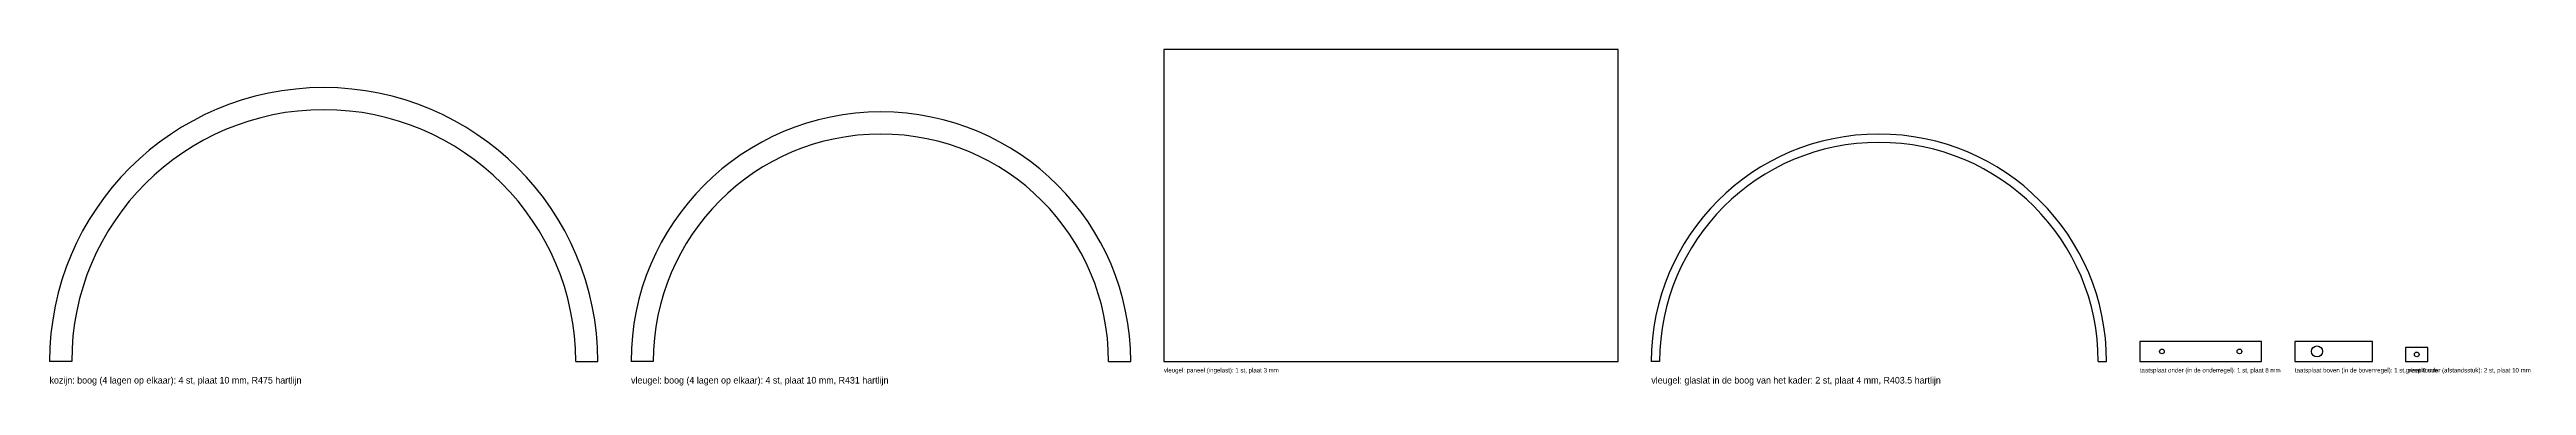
# Model space of a CAD drawing. Header units: millimetres. Extents: x 0 to 4472, y -44 to 564.
import ezdxf

# ---------------------------------------------------------------- set-up
doc = ezdxf.new("R2010")
doc.units = ezdxf.units.MM

msp = doc.modelspace()

# ---------------------------------------------------------------- linework, layer by layer
at = {"layer": 'GATEN'}
for centre, radius in [((3814, 18), 4.25), ((3954, 18), 4.25), ((4094, 18), 10), ((4274, 12.5), 4.25)]:
    msp.add_circle(centre, radius, dxfattribs=at)
at = {"layer": 'SNIJDEN'}
for p, q in [((2832, 564), (2012, 564)), ((2012, 564), (2012, 0)), ((2832, 0), (2832, 564)), ((40, 0), (0, 0)), ((950, 0), (990, 0)), ((1090, 0), (1050, 0)), ((1912, 0), (1952, 0)), ((2012, 0), (2832, 0)), ((2907, 0), (2892, 0)), ((3699, 0), (3714, 0)), ((3994, 36), (3774, 36)), ((3774, 36), (3774, 0)), ((3774, 0), (3994, 0)), ((3994, 0), (3994, 36)), ((4194, 36), (4054, 36)), ((4054, 36), (4054, 0)), ((4054, 0), (4194, 0)), ((4194, 0), (4194, 36)), ((4294, 25), (4254, 25)), ((4254, 25), (4254, 0)), ((4254, 0), (4294, 0)), ((4294, 0), (4294, 25))]:
    msp.add_line(p, q, dxfattribs=at)
for centre, radius in [((495, 0), 495), ((495, 0), 455), ((1501, 0), 451), ((1501, 0), 411), ((3303, 0), 411), ((3303, 0), 396)]:
    msp.add_arc(centre, radius, 0, 180, dxfattribs=at)

# ---------------------------------------------------------------- texts
at = {"layer": 'TEKST'}
for s, height, p in [('kozijn: boog (4 lagen op elkaar): 4 st, plaat 10 mm, R475 hartlijn', 12, (0, -40)), ('vleugel: boog (4 lagen op elkaar): 4 st, plaat 10 mm, R431 hartlijn', 12, (1050, -40)), ('vleugel: paneel (ingelast): 1 st, plaat 3 mm', 8, (2012, -20)), ('vleugel: glaslat in de boog van het kader: 2 st, plaat 4 mm, R403.5 hartlijn', 12, (2892, -40)), ('taatsplaat onder (in de onderregel): 1 st, plaat 8 mm', 8, (3774, -20)), ('taatsplaat boven (in de bovenregel): 1 st, plaat 8 mm', 8, (4054, -20)), ('greephouder (afstandsstuk): 2 st, plaat 10 mm', 8, (4254, -20))]:
    msp.add_text(s, height=height, dxfattribs=at).set_placement(p)

doc.saveas('drawing.dxf')
